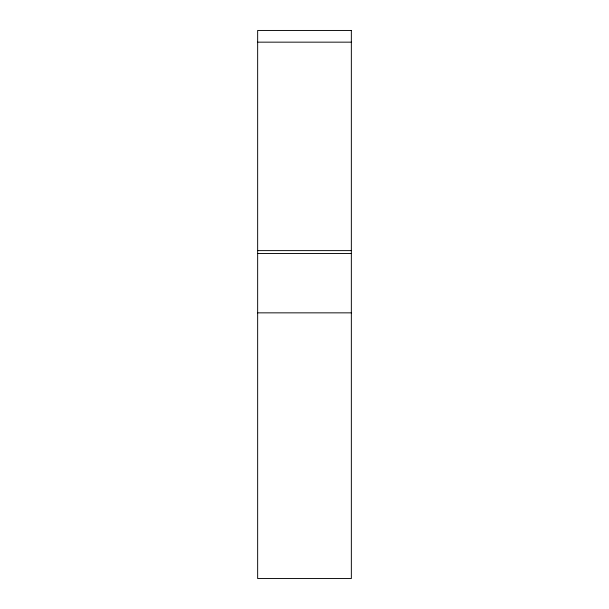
<?xml version="1.0" encoding="UTF-8"?>
<svg xmlns="http://www.w3.org/2000/svg" width="609" height="609" viewBox="0 0 609 609"><rect width="100%" height="100%" fill="white"/><g stroke="black" fill="none" stroke-linecap="round" stroke-linejoin="round"><path stroke-width="0.91" d="M257.653 42.158L351.347 42.158M257.653 250.619L351.347 250.619M257.653 253.527L351.347 253.527M257.653 312.851L351.347 312.851M351.347 30.45L257.653 30.45L257.653 578.55L351.347 578.55L351.347 30.45"/></g></svg>
